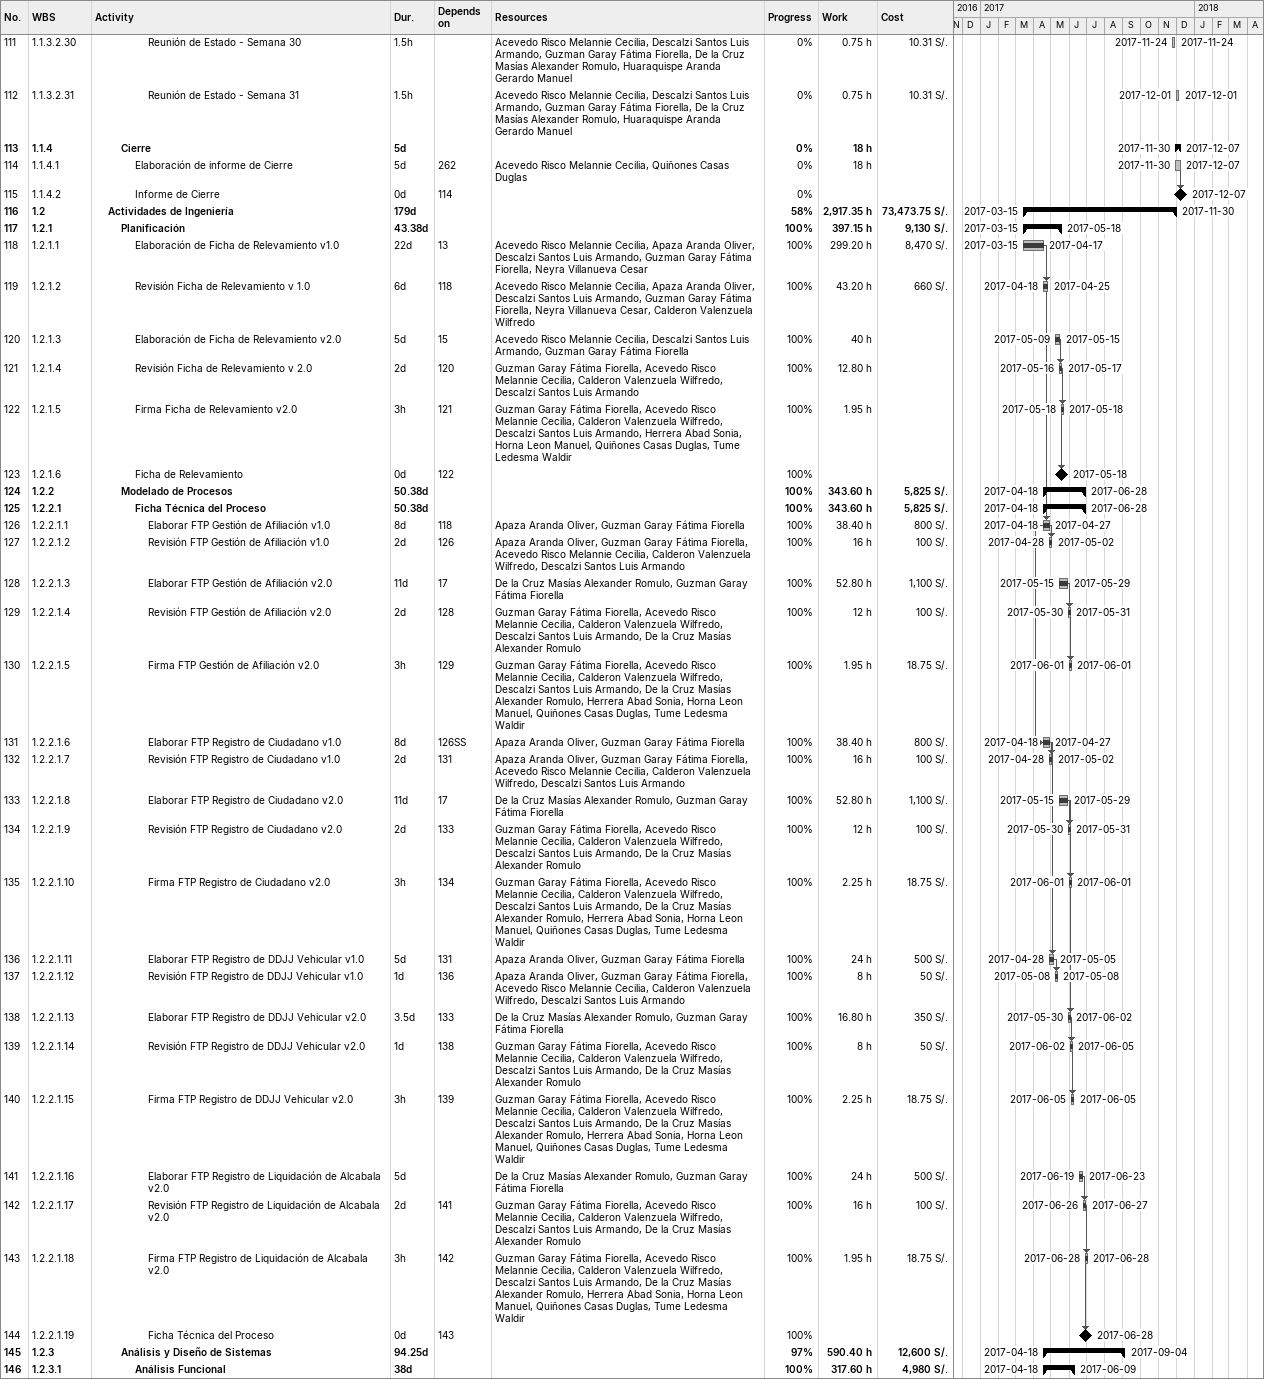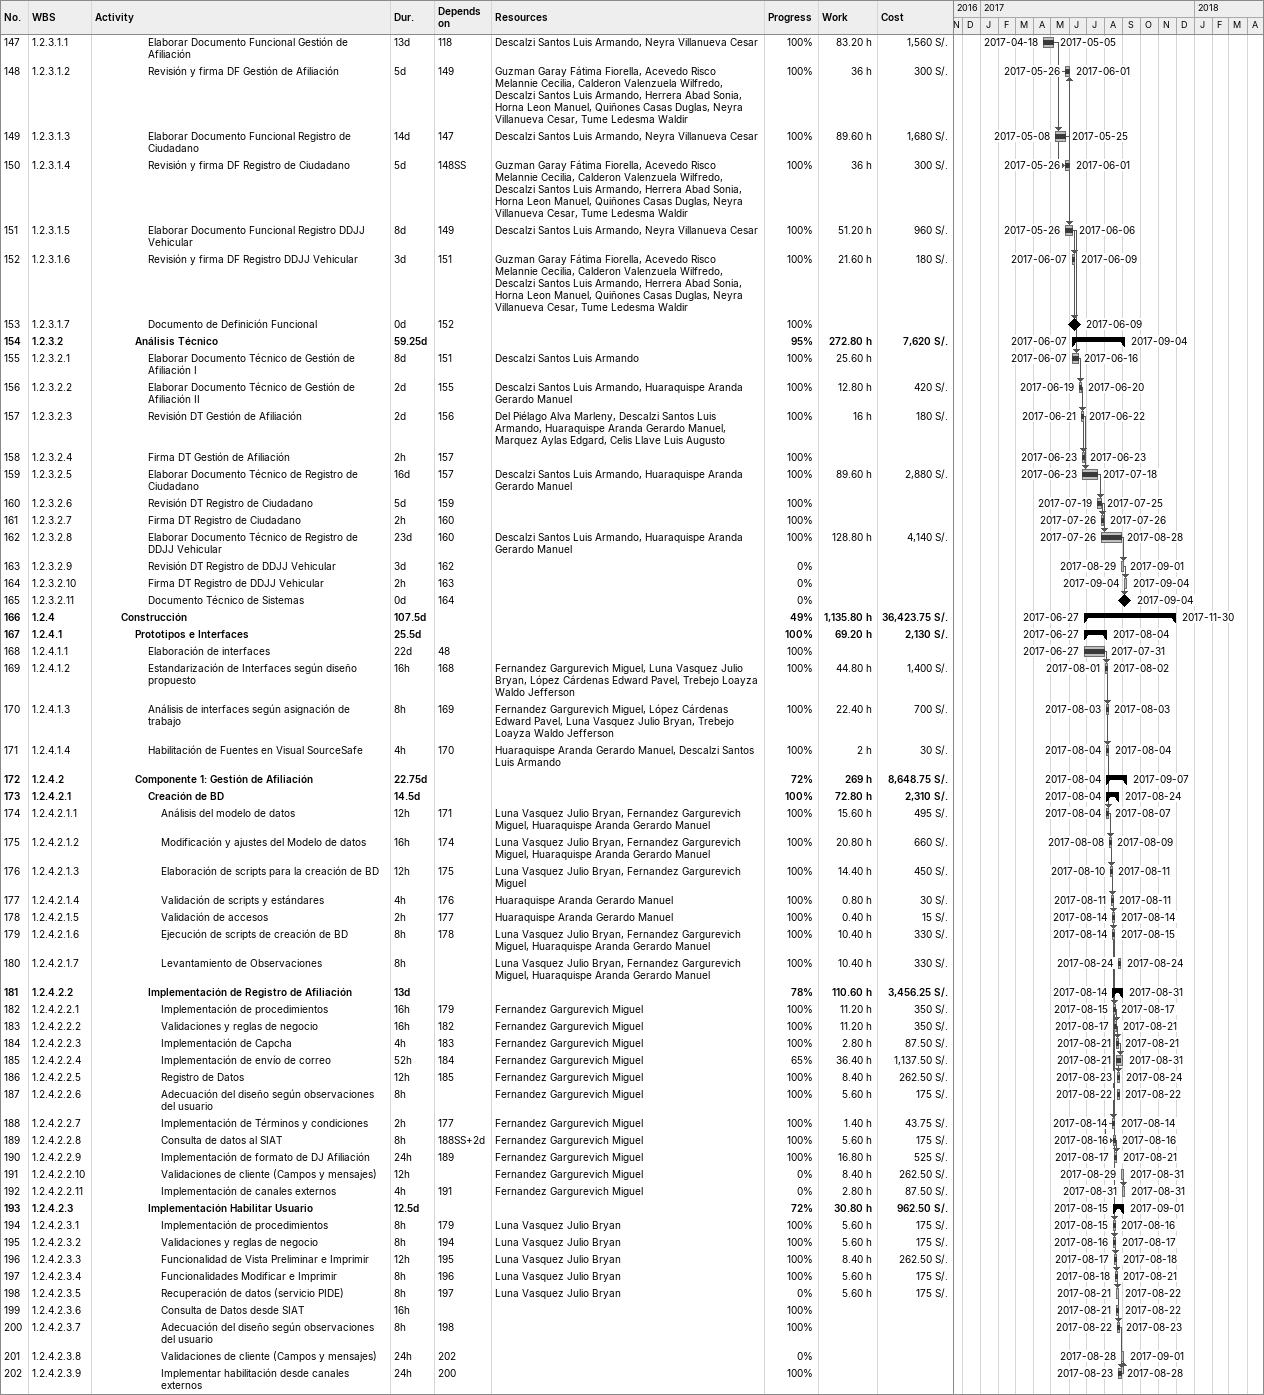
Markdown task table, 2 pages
| ID | WBS | Task | Duration | Start | Finish | Predecessors | Resources | % complete | Work (h) | Cost (S/.) |
|---|---|---|---|---|---|---|---|---|---|---|
| 111 | 1.1.3.2.30 | Reunión de Estado - Semana 30 | 1.5h | 2017-11-24 | 2017-11-24 |  | Acevedo Risco Melannie Cecilia, Descalzi Santos Luis Armando, Guzman Garay Fátima Fiorella, De la Cruz Masías Alexander Romulo, Huaraquispe Aranda Gerardo Manuel | 0 | 0.75 | 10.31 |
| 112 | 1.1.3.2.31 | Reunión de Estado - Semana 31 | 1.5h | 2017-12-01 | 2017-12-01 |  | Acevedo Risco Melannie Cecilia, Descalzi Santos Luis Armando, Guzman Garay Fátima Fiorella, De la Cruz Masías Alexander Romulo, Huaraquispe Aranda Gerardo Manuel | 0 | 0.75 | 10.31 |
| 113 | 1.1.4 | **Cierre** | 5d | 2017-11-30 | 2017-12-07 |  |  | 0 | 18 |  |
| 114 | 1.1.4.1 | Elaboración de informe de Cierre | 5d | 2017-11-30 | 2017-12-07 | 262 | Acevedo Risco Melannie Cecilia, Quiñones Casas Duglas | 0 | 18 |  |
| 115 | 1.1.4.2 | Informe de Cierre | 0d | 2017-12-07 | 2017-12-07 | 114 |  | 0 |  |  |
| 116 | 1.2 | **Actividades de Ingeniería** | 179d | 2017-03-15 | 2017-11-30 |  |  | 58 | 2917.35 | 73473.75 |
| 117 | 1.2.1 | **Planificación** | 43.38d | 2017-03-15 | 2017-05-18 |  |  | 100 | 397.15 | 9130 |
| 118 | 1.2.1.1 | Elaboración de Ficha de Relevamiento v1.0 | 22d | 2017-03-15 | 2017-04-17 | 13 | Acevedo Risco Melannie Cecilia, Apaza Aranda Oliver, Descalzi Santos Luis Armando, Guzman Garay Fátima Fiorella, Neyra Villanueva Cesar | 100 | 299.20 | 8470 |
| 119 | 1.2.1.2 | Revisión Ficha de Relevamiento v 1.0 | 6d | 2017-04-18 | 2017-04-25 | 118 | Acevedo Risco Melannie Cecilia, Apaza Aranda Oliver, Descalzi Santos Luis Armando, Guzman Garay Fátima Fiorella, Neyra Villanueva Cesar, Calderon Valenzuela Wilfredo | 100 | 43.20 | 660 |
| 120 | 1.2.1.3 | Elaboración de Ficha de Relevamiento v2.0 | 5d | 2017-05-09 | 2017-05-15 | 15 | Acevedo Risco Melannie Cecilia, Descalzi Santos Luis Armando, Guzman Garay Fátima Fiorella | 100 | 40 |  |
| 121 | 1.2.1.4 | Revisión Ficha de Relevamiento v 2.0 | 2d | 2017-05-16 | 2017-05-17 | 120 | Guzman Garay Fátima Fiorella, Acevedo Risco Melannie Cecilia, Calderon Valenzuela Wilfredo, Descalzi Santos Luis Armando | 100 | 12.80 |  |
| 122 | 1.2.1.5 | Firma Ficha de Relevamiento v2.0 | 3h | 2017-05-18 | 2017-05-18 | 121 | Guzman Garay Fátima Fiorella, Acevedo Risco Melannie Cecilia, Calderon Valenzuela Wilfredo, Descalzi Santos Luis Armando, Herrera Abad Sonia, Horna Leon Manuel, Quiñones Casas Duglas, Tume Ledesma Waldir | 100 | 1.95 |  |
| 123 | 1.2.1.6 | Ficha de Relevamiento | 0d | 2017-05-18 | 2017-05-18 | 122 |  | 100 |  |  |
| 124 | 1.2.2 | **Modelado de Procesos** | 50.38d | 2017-04-18 | 2017-06-28 |  |  | 100 | 343.60 | 5825 |
| 125 | 1.2.2.1 | **Ficha Técnica del Proceso** | 50.38d | 2017-04-18 | 2017-06-28 |  |  | 100 | 343.60 | 5825 |
| 126 | 1.2.2.1.1 | Elaborar FTP Gestión de Afiliación v1.0 | 8d | 2017-04-18 | 2017-04-27 | 118 | Apaza Aranda Oliver, Guzman Garay Fátima Fiorella | 100 | 38.40 | 800 |
| 127 | 1.2.2.1.2 | Revisión FTP Gestión de Afiliación v1.0 | 2d | 2017-04-28 | 2017-05-02 | 126 | Apaza Aranda Oliver, Guzman Garay Fátima Fiorella, Acevedo Risco Melannie Cecilia, Calderon Valenzuela Wilfredo, Descalzi Santos Luis Armando | 100 | 16 | 100 |
| 128 | 1.2.2.1.3 | Elaborar FTP Gestión de Afiliación v2.0 | 11d | 2017-05-15 | 2017-05-29 | 17 | De la Cruz Masías Alexander Romulo, Guzman Garay Fátima Fiorella | 100 | 52.80 | 1100 |
| 129 | 1.2.2.1.4 | Revisión FTP Gestión de Afiliación v2.0 | 2d | 2017-05-30 | 2017-05-31 | 128 | Guzman Garay Fátima Fiorella, Acevedo Risco Melannie Cecilia, Calderon Valenzuela Wilfredo, Descalzi Santos Luis Armando, De la Cruz Masías Alexander Romulo | 100 | 12 | 100 |
| 130 | 1.2.2.1.5 | Firma FTP Gestión de Afiliación v2.0 | 3h | 2017-06-01 | 2017-06-01 | 129 | Guzman Garay Fátima Fiorella, Acevedo Risco Melannie Cecilia, Calderon Valenzuela Wilfredo, Descalzi Santos Luis Armando, De la Cruz Masías Alexander Romulo, Herrera Abad Sonia, Horna Leon Manuel, Quiñones Casas Duglas, Tume Ledesma Waldir | 100 | 1.95 | 18.75 |
| 131 | 1.2.2.1.6 | Elaborar FTP Registro de Ciudadano v1.0 | 8d | 2017-04-18 | 2017-04-27 | 126SS | Apaza Aranda Oliver, Guzman Garay Fátima Fiorella | 100 | 38.40 | 800 |
| 132 | 1.2.2.1.7 | Revisión FTP Registro de Ciudadano v1.0 | 2d | 2017-04-28 | 2017-05-02 | 131 | Apaza Aranda Oliver, Guzman Garay Fátima Fiorella, Acevedo Risco Melannie Cecilia, Calderon Valenzuela Wilfredo, Descalzi Santos Luis Armando | 100 | 16 | 100 |
| 133 | 1.2.2.1.8 | Elaborar FTP Registro de Ciudadano v2.0 | 11d | 2017-05-15 | 2017-05-29 | 17 | De la Cruz Masías Alexander Romulo, Guzman Garay Fátima Fiorella | 100 | 52.80 | 1100 |
| 134 | 1.2.2.1.9 | Revisión FTP Registro de Ciudadano v2.0 | 2d | 2017-05-30 | 2017-05-31 | 133 | Guzman Garay Fátima Fiorella, Acevedo Risco Melannie Cecilia, Calderon Valenzuela Wilfredo, Descalzi Santos Luis Armando, De la Cruz Masías Alexander Romulo | 100 | 12 | 100 |
| 135 | 1.2.2.1.10 | Firma FTP Registro de Ciudadano v2.0 | 3h | 2017-06-01 | 2017-06-01 | 134 | Guzman Garay Fátima Fiorella, Acevedo Risco Melannie Cecilia, Calderon Valenzuela Wilfredo, Descalzi Santos Luis Armando, De la Cruz Masías Alexander Romulo, Herrera Abad Sonia, Horna Leon Manuel, Quiñones Casas Duglas, Tume Ledesma Waldir | 100 | 2.25 | 18.75 |
| 136 | 1.2.2.1.11 | Elaborar FTP Registro de DDJJ Vehicular v1.0 | 5d | 2017-04-28 | 2017-05-05 | 131 | Apaza Aranda Oliver, Guzman Garay Fátima Fiorella | 100 | 24 | 500 |
| 137 | 1.2.2.1.12 | Revisión FTP Registro de DDJJ Vehicular v1.0 | 1d | 2017-05-08 | 2017-05-08 | 136 | Apaza Aranda Oliver, Guzman Garay Fátima Fiorella, Acevedo Risco Melannie Cecilia, Calderon Valenzuela Wilfredo, Descalzi Santos Luis Armando | 100 | 8 | 50 |
| 138 | 1.2.2.1.13 | Elaborar FTP Registro de DDJJ Vehicular v2.0 | 3.5d | 2017-05-30 | 2017-06-02 | 133 | De la Cruz Masías Alexander Romulo, Guzman Garay Fátima Fiorella | 100 | 16.80 | 350 |
| 139 | 1.2.2.1.14 | Revisión FTP Registro de DDJJ Vehicular v2.0 | 1d | 2017-06-02 | 2017-06-05 | 138 | Guzman Garay Fátima Fiorella, Acevedo Risco Melannie Cecilia, Calderon Valenzuela Wilfredo, Descalzi Santos Luis Armando, De la Cruz Masías Alexander Romulo | 100 | 8 | 50 |
| 140 | 1.2.2.1.15 | Firma FTP Registro de DDJJ Vehicular v2.0 | 3h | 2017-06-05 | 2017-06-05 | 139 | Guzman Garay Fátima Fiorella, Acevedo Risco Melannie Cecilia, Calderon Valenzuela Wilfredo, Descalzi Santos Luis Armando, De la Cruz Masías Alexander Romulo, Herrera Abad Sonia, Horna Leon Manuel, Quiñones Casas Duglas, Tume Ledesma Waldir | 100 | 2.25 | 18.75 |
| 141 | 1.2.2.1.16 | Elaborar FTP Registro de Liquidación de Alcabala v2.0 | 5d | 2017-06-19 | 2017-06-23 |  | De la Cruz Masías Alexander Romulo, Guzman Garay Fátima Fiorella | 100 | 24 | 500 |
| 142 | 1.2.2.1.17 | Revisión FTP Registro de Liquidación de Alcabala v2.0 | 2d | 2017-06-26 | 2017-06-27 | 141 | Guzman Garay Fátima Fiorella, Acevedo Risco Melannie Cecilia, Calderon Valenzuela Wilfredo, Descalzi Santos Luis Armando, De la Cruz Masías Alexander Romulo | 100 | 16 | 100 |
| 143 | 1.2.2.1.18 | Firma FTP Registro de Liquidación de Alcabala v2.0 | 3h | 2017-06-28 | 2017-06-28 | 142 | Guzman Garay Fátima Fiorella, Acevedo Risco Melannie Cecilia, Calderon Valenzuela Wilfredo, Descalzi Santos Luis Armando, De la Cruz Masías Alexander Romulo, Herrera Abad Sonia, Horna Leon Manuel, Quiñones Casas Duglas, Tume Ledesma Waldir | 100 | 1.95 | 18.75 |
| 144 | 1.2.2.1.19 | Ficha Técnica del Proceso | 0d | 2017-06-28 | 2017-06-28 | 143 |  | 100 |  |  |
| 145 | 1.2.3 | **Análisis y Diseño de Sistemas** | 94.25d | 2017-04-18 | 2017-09-04 |  |  | 97 | 590.40 | 12600 |
| 146 | 1.2.3.1 | **Análisis Funcional** | 38d | 2017-04-18 | 2017-06-09 |  |  | 100 | 317.60 | 4980 |
| 147 | 1.2.3.1.1 | Elaborar Documento Funcional Gestión de Afiliación | 13d | 2017-04-18 | 2017-05-05 | 118 | Descalzi Santos Luis Armando, Neyra Villanueva Cesar | 100 | 83.20 | 1560 |
| 148 | 1.2.3.1.2 | Revisión y firma DF Gestión de Afiliación | 5d | 2017-05-26 | 2017-06-01 | 149 | Guzman Garay Fátima Fiorella, Acevedo Risco Melannie Cecilia, Calderon Valenzuela Wilfredo, Descalzi Santos Luis Armando, Herrera Abad Sonia, Horna Leon Manuel, Quiñones Casas Duglas, Neyra Villanueva Cesar, Tume Ledesma Waldir | 100 | 36 | 300 |
| 149 | 1.2.3.1.3 | Elaborar Documento Funcional Registro de Ciudadano | 14d | 2017-05-08 | 2017-05-25 | 147 | Descalzi Santos Luis Armando, Neyra Villanueva Cesar | 100 | 89.60 | 1680 |
| 150 | 1.2.3.1.4 | Revisión y firma DF Registro de Ciudadano | 5d | 2017-05-26 | 2017-06-01 | 148SS | Guzman Garay Fátima Fiorella, Acevedo Risco Melannie Cecilia, Calderon Valenzuela Wilfredo, Descalzi Santos Luis Armando, Herrera Abad Sonia, Horna Leon Manuel, Quiñones Casas Duglas, Neyra Villanueva Cesar, Tume Ledesma Waldir | 100 | 36 | 300 |
| 151 | 1.2.3.1.5 | Elaborar Documento Funcional Registro DDJJ Vehicular | 8d | 2017-05-26 | 2017-06-06 | 149 | Descalzi Santos Luis Armando, Neyra Villanueva Cesar | 100 | 51.20 | 960 |
| 152 | 1.2.3.1.6 | Revisión y firma DF Registro DDJJ Vehicular | 3d | 2017-06-07 | 2017-06-09 | 151 | Guzman Garay Fátima Fiorella, Acevedo Risco Melannie Cecilia, Calderon Valenzuela Wilfredo, Descalzi Santos Luis Armando, Herrera Abad Sonia, Horna Leon Manuel, Quiñones Casas Duglas, Neyra Villanueva Cesar, Tume Ledesma Waldir | 100 | 21.60 | 180 |
| 153 | 1.2.3.1.7 | Documento de Definición Funcional | 0d | 2017-06-09 | 2017-06-09 | 152 |  | 100 |  |  |
| 154 | 1.2.3.2 | **Análisis Técnico** | 59.25d | 2017-06-07 | 2017-09-04 |  |  | 95 | 272.80 | 7620 |
| 155 | 1.2.3.2.1 | Elaborar Documento Técnico de Gestión de Afiliación I | 8d | 2017-06-07 | 2017-06-16 | 151 | Descalzi Santos Luis Armando | 100 | 25.60 |  |
| 156 | 1.2.3.2.2 | Elaborar Documento Técnico de Gestión de Afiliación II | 2d | 2017-06-19 | 2017-06-20 | 155 | Descalzi Santos Luis Armando, Huaraquispe Aranda Gerardo Manuel | 100 | 12.80 | 420 |
| 157 | 1.2.3.2.3 | Revisión DT Gestión de Afiliación | 2d | 2017-06-21 | 2017-06-22 | 156 | Del Piélago Alva Marleny, Descalzi Santos Luis Armando, Huaraquispe Aranda Gerardo Manuel, Marquez Aylas Edgard, Celis Llave Luis Augusto | 100 | 16 | 180 |
| 158 | 1.2.3.2.4 | Firma DT Gestión de Afiliación | 2h | 2017-06-23 | 2017-06-23 | 157 |  | 100 |  |  |
| 159 | 1.2.3.2.5 | Elaborar Documento Técnico de Registro de Ciudadano | 16d | 2017-06-23 | 2017-07-18 | 157 | Descalzi Santos Luis Armando, Huaraquispe Aranda Gerardo Manuel | 100 | 89.60 | 2880 |
| 160 | 1.2.3.2.6 | Revisión DT Registro de Ciudadano | 5d | 2017-07-19 | 2017-07-25 | 159 |  | 100 |  |  |
| 161 | 1.2.3.2.7 | Firma DT Registro de Ciudadano | 2h | 2017-07-26 | 2017-07-26 | 160 |  | 100 |  |  |
| 162 | 1.2.3.2.8 | Elaborar Documento Técnico de Registro de DDJJ Vehicular | 23d | 2017-07-26 | 2017-08-28 | 160 | Descalzi Santos Luis Armando, Huaraquispe Aranda Gerardo Manuel | 100 | 128.80 | 4140 |
| 163 | 1.2.3.2.9 | Revisión DT Registro de DDJJ Vehicular | 3d | 2017-08-29 | 2017-09-01 | 162 |  | 0 |  |  |
| 164 | 1.2.3.2.10 | Firma DT Registro de DDJJ Vehicular | 2h | 2017-09-04 | 2017-09-04 | 163 |  | 0 |  |  |
| 165 | 1.2.3.2.11 | Documento Técnico de Sistemas | 0d | 2017-09-04 | 2017-09-04 | 164 |  | 0 |  |  |
| 166 | 1.2.4 | **Construcción** | 107.5d | 2017-06-27 | 2017-11-30 |  |  | 49 | 1135.80 | 36423.75 |
| 167 | 1.2.4.1 | **Prototipos e Interfaces** | 25.5d | 2017-06-27 | 2017-08-04 |  |  | 100 | 69.20 | 2130 |
| 168 | 1.2.4.1.1 | Elaboración de interfaces | 22d | 2017-06-27 | 2017-07-31 | 48 |  | 100 |  |  |
| 169 | 1.2.4.1.2 | Estandarización de Interfaces según diseño propuesto | 16h | 2017-08-01 | 2017-08-02 | 168 | Fernandez Gargurevich Miguel, Luna Vasquez Julio Bryan, López Cárdenas Edward Pavel, Trebejo Loayza Waldo Jefferson | 100 | 44.80 | 1400 |
| 170 | 1.2.4.1.3 | Análisis de interfaces según asignación de trabajo | 8h | 2017-08-03 | 2017-08-03 | 169 | Fernandez Gargurevich Miguel, López Cárdenas Edward Pavel, Luna Vasquez Julio Bryan, Trebejo Loayza Waldo Jefferson | 100 | 22.40 | 700 |
| 171 | 1.2.4.1.4 | Habilitación de Fuentes en Visual SourceSafe | 4h | 2017-08-04 | 2017-08-04 | 170 | Huaraquispe Aranda Gerardo Manuel, Descalzi Santos Luis Armando | 100 | 2 | 30 |
| 172 | 1.2.4.2 | **Componente 1: Gestión de Afiliación** | 22.75d | 2017-08-04 | 2017-09-07 |  |  | 72 | 269 | 8648.75 |
| 173 | 1.2.4.2.1 | **Creación de BD** | 14.5d | 2017-08-04 | 2017-08-24 |  |  | 100 | 72.80 | 2310 |
| 174 | 1.2.4.2.1.1 | Análisis del modelo de datos | 12h | 2017-08-04 | 2017-08-07 | 171 | Luna Vasquez Julio Bryan, Fernandez Gargurevich Miguel, Huaraquispe Aranda Gerardo Manuel | 100 | 15.60 | 495 |
| 175 | 1.2.4.2.1.2 | Modificación y ajustes del Modelo de datos | 16h | 2017-08-08 | 2017-08-09 | 174 | Luna Vasquez Julio Bryan, Fernandez Gargurevich Miguel, Huaraquispe Aranda Gerardo Manuel | 100 | 20.80 | 660 |
| 176 | 1.2.4.2.1.3 | Elaboración de scripts para la creación de BD | 12h | 2017-08-10 | 2017-08-11 | 175 | Luna Vasquez Julio Bryan, Fernandez Gargurevich Miguel | 100 | 14.40 | 450 |
| 177 | 1.2.4.2.1.4 | Validación de scripts y estándares | 4h | 2017-08-11 | 2017-08-11 | 176 | Huaraquispe Aranda Gerardo Manuel | 100 | 0.80 | 30 |
| 178 | 1.2.4.2.1.5 | Validación de accesos | 2h | 2017-08-14 | 2017-08-14 | 177 | Huaraquispe Aranda Gerardo Manuel | 100 | 0.40 | 15 |
| 179 | 1.2.4.2.1.6 | Ejecución de scripts de creación de BD | 8h | 2017-08-14 | 2017-08-15 | 178 | Luna Vasquez Julio Bryan, Fernandez Gargurevich Miguel, Huaraquispe Aranda Gerardo Manuel | 100 | 10.40 | 330 |
| 180 | 1.2.4.2.1.7 | Levantamiento de Observaciones | 8h | 2017-08-24 | 2017-08-24 |  | Luna Vasquez Julio Bryan, Fernandez Gargurevich Miguel, Huaraquispe Aranda Gerardo Manuel | 100 | 10.40 | 330 |
| 181 | 1.2.4.2.2 | **Implementación de Registro de Afiliación** | 13d | 2017-08-14 | 2017-08-31 |  |  | 78 | 110.60 | 3456.25 |
| 182 | 1.2.4.2.2.1 | Implementación de procedimientos | 16h | 2017-08-15 | 2017-08-17 | 179 | Fernandez Gargurevich Miguel | 100 | 11.20 | 350 |
| 183 | 1.2.4.2.2.2 | Validaciones y reglas de negocio | 16h | 2017-08-17 | 2017-08-21 | 182 | Fernandez Gargurevich Miguel | 100 | 11.20 | 350 |
| 184 | 1.2.4.2.2.3 | Implementación de Capcha | 4h | 2017-08-21 | 2017-08-21 | 183 | Fernandez Gargurevich Miguel | 100 | 2.80 | 87.50 |
| 185 | 1.2.4.2.2.4 | Implementación de envío de correo | 52h | 2017-08-21 | 2017-08-31 | 184 | Fernandez Gargurevich Miguel | 65 | 36.40 | 1137.50 |
| 186 | 1.2.4.2.2.5 | Registro de Datos | 12h | 2017-08-23 | 2017-08-24 | 185 | Fernandez Gargurevich Miguel | 100 | 8.40 | 262.50 |
| 187 | 1.2.4.2.2.6 | Adecuación del diseño según observaciones del usuario | 8h | 2017-08-22 | 2017-08-22 |  | Fernandez Gargurevich Miguel | 100 | 5.60 | 175 |
| 188 | 1.2.4.2.2.7 | Implementación de Términos y condiciones | 2h | 2017-08-14 | 2017-08-14 | 177 | Fernandez Gargurevich Miguel | 100 | 1.40 | 43.75 |
| 189 | 1.2.4.2.2.8 | Consulta de datos al SIAT | 8h | 2017-08-16 | 2017-08-16 | 188SS+2d | Fernandez Gargurevich Miguel | 100 | 5.60 | 175 |
| 190 | 1.2.4.2.2.9 | Implementación de formato de DJ Afiliación | 24h | 2017-08-17 | 2017-08-21 | 189 | Fernandez Gargurevich Miguel | 100 | 16.80 | 525 |
| 191 | 1.2.4.2.2.10 | Validaciones de cliente (Campos y mensajes) | 12h | 2017-08-29 | 2017-08-31 |  | Fernandez Gargurevich Miguel | 0 | 8.40 | 262.50 |
| 192 | 1.2.4.2.2.11 | Implementación de canales externos | 4h | 2017-08-31 | 2017-08-31 | 191 | Fernandez Gargurevich Miguel | 0 | 2.80 | 87.50 |
| 193 | 1.2.4.2.3 | **Implementación Habilitar Usuario** | 12.5d | 2017-08-15 | 2017-09-01 |  |  | 72 | 30.80 | 962.50 |
| 194 | 1.2.4.2.3.1 | Implementación de procedimientos | 8h | 2017-08-15 | 2017-08-16 | 179 | Luna Vasquez Julio Bryan | 100 | 5.60 | 175 |
| 195 | 1.2.4.2.3.2 | Validaciones y reglas de negocio | 8h | 2017-08-16 | 2017-08-17 | 194 | Luna Vasquez Julio Bryan | 100 | 5.60 | 175 |
| 196 | 1.2.4.2.3.3 | Funcionalidad de Vista Preliminar e Imprimir | 12h | 2017-08-17 | 2017-08-18 | 195 | Luna Vasquez Julio Bryan | 100 | 8.40 | 262.50 |
| 197 | 1.2.4.2.3.4 | Funcionalidades Modificar e Imprimir | 8h | 2017-08-18 | 2017-08-21 | 196 | Luna Vasquez Julio Bryan | 100 | 5.60 | 175 |
| 198 | 1.2.4.2.3.5 | Recuperación de datos (servicio PIDE) | 8h | 2017-08-21 | 2017-08-22 | 197 | Luna Vasquez Julio Bryan | 0 | 5.60 | 175 |
| 199 | 1.2.4.2.3.6 | Consulta de Datos desde SIAT | 16h | 2017-08-21 | 2017-08-22 |  |  | 100 |  |  |
| 200 | 1.2.4.2.3.7 | Adecuación del diseño según observaciones del usuario | 8h | 2017-08-22 | 2017-08-23 | 198 |  | 100 |  |  |
| 201 | 1.2.4.2.3.8 | Validaciones de cliente (Campos y mensajes) | 24h | 2017-08-28 | 2017-09-01 | 202 |  | 0 |  |  |
| 202 | 1.2.4.2.3.9 | Implementar habilitación desde canales externos | 24h | 2017-08-23 | 2017-08-28 | 200 |  | 100 |  |  |
